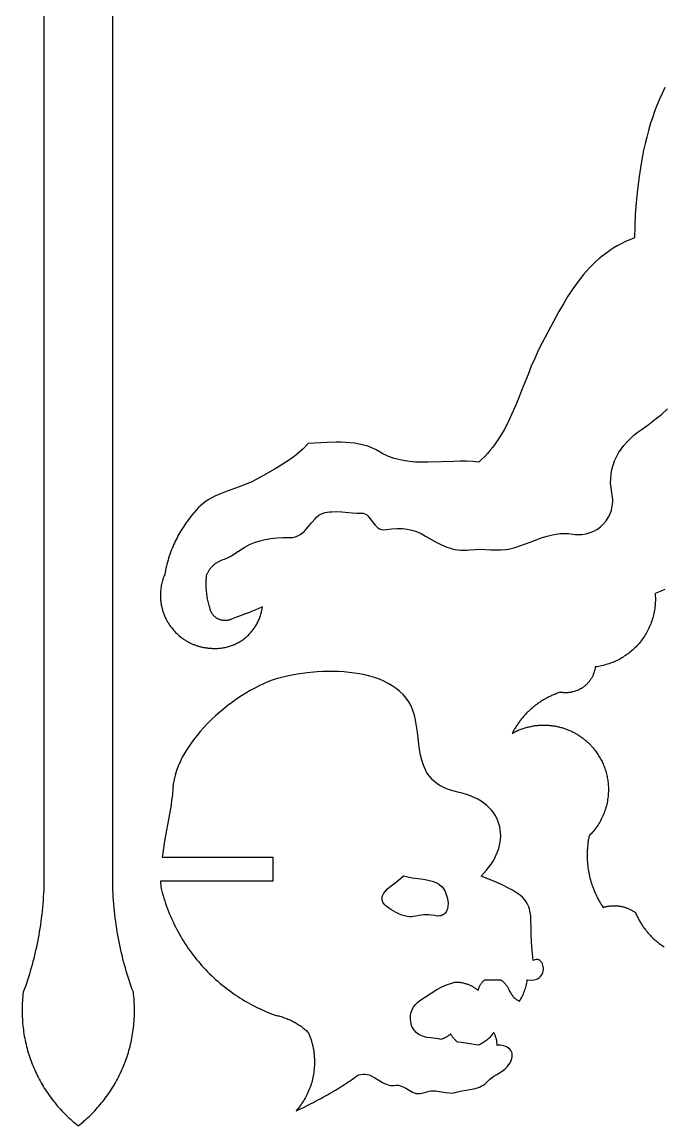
# Model space of a CAD drawing. Extents: x 296 to 476, y 465 to 753.
# Drawn here: x 394.6 to 435.5, y 465.2 to 535.5 of the extents above; entities that cross this region are included whole.
import ezdxf

# ---------------------------------------------------------------- set-up
doc = ezdxf.new("R2010")
doc.units = 0
doc.layers.add('Default_Layer', color=1, linetype='CONTINUOUS')

msp = doc.modelspace()

# ---------------------------------------------------------------- linework, layer by layer
at = {"layer": 'Default_Layer'}
for points in [[(396.017, 565.698), (396.017, 480.515), (396.007, 480.286), (395.995, 480.058), (395.981, 479.831), (395.965, 479.604), (395.946, 479.378), (395.925, 479.154), (395.903, 478.93), (395.878, 478.708), (395.851, 478.486), (395.822, 478.266), (395.791, 478.047), (395.757, 477.829), (395.722, 477.612), (395.685, 477.396), (395.646, 477.182), (395.605, 476.969), (395.562, 476.757), (395.517, 476.546), (395.47, 476.337), (395.422, 476.13), (395.371, 475.923), (395.319, 475.719), (395.265, 475.515), (395.209, 475.314), (395.151, 475.114), (395.092, 474.915), (395.03, 474.718), (394.968, 474.523), (394.903, 474.329), (394.837, 474.138), (394.769, 473.948), (394.699, 473.759), (394.683, 473.628), (394.669, 473.492), (394.657, 473.352), (394.647, 473.208), (394.639, 473.062), (394.633, 472.913), (394.63, 472.763), (394.629, 472.612), (394.63, 472.473), (394.633, 472.334), (394.638, 472.195), (394.645, 472.058), (394.654, 471.92), (394.665, 471.783), (394.678, 471.647), (394.693, 471.511), (394.71, 471.376), (394.728, 471.242), (394.749, 471.108), (394.771, 470.975), (394.796, 470.842), (394.822, 470.71), (394.85, 470.579), (394.88, 470.448), (394.912, 470.318), (394.946, 470.189), (394.981, 470.061), (395.018, 469.933), (395.057, 469.806), (395.098, 469.68), (395.14, 469.554), (395.184, 469.43), (395.23, 469.306), (395.278, 469.183), (395.327, 469.061), (395.378, 468.939), (395.43, 468.819), (395.484, 468.699), (395.54, 468.581), (395.598, 468.463), (395.657, 468.346), (395.717, 468.23), (395.779, 468.115), (395.843, 468.001), (395.908, 467.888), (395.975, 467.775), (396.044, 467.664), (396.114, 467.554), (396.185, 467.445), (396.258, 467.337), (396.332, 467.23), (396.408, 467.124), (396.485, 467.019), (396.564, 466.915), (396.644, 466.813), (396.725, 466.711), (396.808, 466.611), (396.892, 466.511), (396.978, 466.413), (397.065, 466.316), (397.153, 466.221), (397.242, 466.126), (397.333, 466.033), (397.425, 465.941), (397.519, 465.85), (397.613, 465.76), (397.709, 465.672), (397.806, 465.585), (397.905, 465.499), (398.004, 465.415), (398.105, 465.332), (398.207, 465.25), (398.309, 465.332), (398.41, 465.415), (398.509, 465.499), (398.608, 465.585), (398.705, 465.672), (398.801, 465.76), (398.895, 465.85), (398.989, 465.941), (399.081, 466.033), (399.172, 466.126), (399.261, 466.221), (399.349, 466.316), (399.436, 466.413), (399.522, 466.511), (399.606, 466.611), (399.689, 466.711), (399.77, 466.813), (399.85, 466.915), (399.929, 467.019), (400.006, 467.124), (400.082, 467.23), (400.156, 467.337), (400.229, 467.445), (400.3, 467.554), (400.37, 467.664), (400.439, 467.775), (400.506, 467.888), (400.571, 468.001), (400.635, 468.115), (400.697, 468.23), (400.757, 468.346), (400.816, 468.463), (400.874, 468.581), (400.93, 468.699), (400.984, 468.819), (401.036, 468.939), (401.087, 469.061), (401.136, 469.183), (401.184, 469.306), (401.23, 469.43), (401.274, 469.554), (401.316, 469.68), (401.357, 469.806), (401.396, 469.933), (401.433, 470.061), (401.468, 470.189), (401.502, 470.318), (401.534, 470.448), (401.564, 470.579), (401.592, 470.71), (401.618, 470.842), (401.643, 470.975), (401.665, 471.108), (401.686, 471.242), (401.704, 471.376), (401.721, 471.511), (401.736, 471.647), (401.749, 471.783), (401.76, 471.92), (401.769, 472.058), (401.776, 472.195), (401.781, 472.334), (401.784, 472.473), (401.785, 472.612), (401.784, 472.763), (401.781, 472.913), (401.775, 473.062), (401.767, 473.208), (401.757, 473.352), (401.745, 473.492), (401.731, 473.628), (401.715, 473.759), (401.645, 473.948), (401.577, 474.138), (401.511, 474.329), (401.446, 474.523), (401.384, 474.718), (401.322, 474.915), (401.263, 475.114), (401.205, 475.314), (401.149, 475.515), (401.095, 475.719), (401.043, 475.923), (400.992, 476.13), (400.944, 476.337), (400.897, 476.546), (400.852, 476.757), (400.809, 476.969), (400.768, 477.182), (400.729, 477.396), (400.692, 477.612), (400.657, 477.829), (400.623, 478.047), (400.592, 478.266), (400.563, 478.486), (400.536, 478.708), (400.511, 478.93), (400.489, 479.154), (400.468, 479.378), (400.449, 479.604), (400.433, 479.831), (400.419, 480.058), (400.407, 480.286), (400.397, 480.515), (400.397, 480.515), (400.397, 565.698)], [(435.556, 531.373), (435.374, 531.006), (435.204, 530.63), (435.044, 530.246), (434.895, 529.853), (434.756, 529.454), (434.626, 529.049), (434.507, 528.639), (434.397, 528.225), (434.295, 527.808), (434.202, 527.389), (434.041, 526.548), (433.91, 525.708), (433.807, 524.879), (433.728, 524.066), (433.672, 523.277), (433.636, 522.521), (433.617, 521.802), (433.327, 521.69), (433.047, 521.568), (432.777, 521.437), (432.517, 521.296), (432.266, 521.147), (432.025, 520.989), (431.791, 520.822), (431.566, 520.649), (431.349, 520.467), (431.14, 520.279), (430.938, 520.084), (430.742, 519.883), (430.371, 519.464), (430.023, 519.024), (429.695, 518.566), (429.385, 518.094), (429.089, 517.609), (428.806, 517.116), (428.265, 516.115), (427.739, 515.113), (427.495, 514.63), (427.267, 514.134), (427.05, 513.628), (426.842, 513.115), (426.435, 512.082), (426.23, 511.567), (426.019, 511.057), (425.799, 510.555), (425.566, 510.065), (425.316, 509.589), (425.048, 509.13), (424.756, 508.692), (424.6, 508.481), (424.437, 508.277), (424.267, 508.079), (424.088, 507.888), (423.902, 507.705), (423.706, 507.529), (423.321, 507.564), (422.928, 507.58), (422.529, 507.581), (422.125, 507.572), (421.31, 507.539), (420.493, 507.514), (420.087, 507.515), (419.685, 507.531), (419.288, 507.565), (418.897, 507.622), (418.514, 507.707), (418.326, 507.76), (418.141, 507.822), (417.958, 507.893), (417.778, 507.973), (417.601, 508.063), (417.427, 508.164), (417.168, 508.308), (416.904, 508.43), (416.635, 508.531), (416.361, 508.611), (416.082, 508.675), (415.799, 508.722), (415.512, 508.755), (415.222, 508.776), (414.93, 508.786), (414.636, 508.787), (414.042, 508.77), (412.848, 508.705), (412.518, 508.372), (412.181, 508.075), (411.837, 507.807), (411.483, 507.561), (411.12, 507.329), (410.746, 507.104), (409.964, 506.643), (409.585, 506.434), (409.207, 506.255), (408.827, 506.099), (408.447, 505.956), (407.682, 505.678), (407.297, 505.526), (406.909, 505.354), (406.714, 505.255), (406.528, 505.147), (406.349, 505.029), (406.179, 504.903), (406.017, 504.768), (406.017, 504.768), (405.862, 504.625), (405.716, 504.475), (405.577, 504.318), (405.445, 504.154), (405.383, 504.069), (405.306, 503.972), (405.231, 503.874), (405.156, 503.774), (405.083, 503.674), (405.012, 503.572), (404.942, 503.469), (404.874, 503.364), (404.807, 503.258), (404.742, 503.151), (404.678, 503.043), (404.616, 502.934), (404.555, 502.823), (404.496, 502.711), (404.439, 502.598), (404.383, 502.484), (404.329, 502.368), (404.277, 502.252), (404.227, 502.134), (404.178, 502.015), (404.131, 501.895), (404.085, 501.774), (404.042, 501.652), (404, 501.528), (403.96, 501.404), (403.922, 501.278), (403.885, 501.152), (403.851, 501.024), (403.818, 500.895), (403.788, 500.766), (403.759, 500.635), (403.732, 500.503), (403.707, 500.371), (403.676, 500.297), (403.646, 500.221), (403.619, 500.144), (403.593, 500.066), (403.569, 499.986), (403.546, 499.906), (403.526, 499.824), (403.508, 499.741), (403.491, 499.657), (403.477, 499.572), (403.465, 499.486), (403.455, 499.399), (403.447, 499.312), (403.441, 499.224), (403.438, 499.135), (403.436, 499.045), (403.437, 498.982), (403.439, 498.92), (403.442, 498.857), (403.446, 498.795), (403.451, 498.733), (403.457, 498.672), (403.464, 498.611), (403.472, 498.55), (403.482, 498.49), (403.492, 498.43), (403.504, 498.37), (403.516, 498.311), (403.53, 498.252), (403.544, 498.194), (403.56, 498.136), (403.576, 498.079), (403.594, 498.022), (403.612, 497.965), (403.631, 497.909), (403.652, 497.854), (403.673, 497.799), (403.695, 497.744), (403.718, 497.69), (403.742, 497.637), (403.767, 497.584), (403.793, 497.532), (403.819, 497.48), (403.846, 497.429), (403.875, 497.379), (403.904, 497.329), (403.934, 497.28), (403.964, 497.232), (404.021, 497.147), (404.079, 497.064), (404.14, 496.983), (404.203, 496.904), (404.269, 496.826), (404.337, 496.751), (404.406, 496.678), (404.478, 496.607), (404.552, 496.538), (404.628, 496.472), (404.705, 496.408), (404.785, 496.346), (404.866, 496.286), (404.908, 496.257), (404.95, 496.229), (404.992, 496.201), (405.035, 496.174), (405.078, 496.148), (405.121, 496.122), (405.165, 496.097), (405.209, 496.072), (405.254, 496.049), (405.299, 496.025), (405.345, 496.003), (405.391, 495.981), (405.437, 495.96), (405.484, 495.939), (405.531, 495.92), (405.578, 495.901), (405.626, 495.882), (405.674, 495.864), (405.722, 495.847), (405.771, 495.831), (405.82, 495.816), (405.869, 495.801), (405.919, 495.787), (405.969, 495.773), (406.019, 495.761), (406.07, 495.749), (406.12, 495.738), (406.172, 495.727), (406.223, 495.718), (406.275, 495.709), (406.327, 495.701), (406.379, 495.694), (406.432, 495.688), (406.484, 495.682), (406.537, 495.677), (406.59, 495.673), (406.644, 495.67), (406.698, 495.668), (406.753, 495.664), (406.812, 495.661), (406.874, 495.659), (406.937, 495.658), (407.008, 495.659), (407.08, 495.661), (407.151, 495.666), (407.222, 495.671), (407.292, 495.679), (407.361, 495.688), (407.43, 495.698), (407.499, 495.71), (407.567, 495.724), (407.635, 495.739), (407.702, 495.756), (407.768, 495.774), (407.834, 495.794), (407.899, 495.815), (407.963, 495.838), (408.027, 495.861), (408.09, 495.887), (408.152, 495.914), (408.214, 495.942), (408.275, 495.971), (408.335, 496.002), (408.394, 496.034), (408.453, 496.067), (408.51, 496.102), (408.567, 496.137), (408.623, 496.175), (408.678, 496.213), (408.732, 496.252), (408.786, 496.293), (408.838, 496.335), (408.889, 496.378), (408.94, 496.422), (408.989, 496.467), (409.038, 496.513), (409.085, 496.56), (409.132, 496.609), (409.177, 496.658), (409.221, 496.708), (409.264, 496.76), (409.306, 496.812), (409.347, 496.865), (409.387, 496.92), (409.425, 496.975), (409.463, 497.031), (409.499, 497.088), (409.534, 497.145), (409.567, 497.204), (409.6, 497.264), (409.631, 497.324), (409.66, 497.385), (409.689, 497.447), (409.716, 497.509), (409.742, 497.573), (409.766, 497.637), (409.789, 497.701), (409.811, 497.767), (409.831, 497.833), (409.849, 497.899), (409.866, 497.967), (409.882, 498.035), (409.896, 498.103), (409.909, 498.172), (409.92, 498.242), (409.93, 498.312), (409.844, 498.272), (409.753, 498.231), (409.658, 498.189), (409.558, 498.145), (409.453, 498.1), (409.343, 498.054), (409.228, 498.006), (409.109, 497.958), (408.984, 497.908), (408.854, 497.857), (408.58, 497.752), (408.286, 497.642), (407.971, 497.528), (407.924, 497.507), (407.899, 497.497), (407.875, 497.488), (407.849, 497.48), (407.824, 497.472), (407.798, 497.465), (407.771, 497.458), (407.744, 497.452), (407.717, 497.447), (407.69, 497.443), (407.662, 497.44), (407.634, 497.437), (407.606, 497.435), (407.578, 497.434), (407.549, 497.433), (407.516, 497.434), (407.483, 497.435), (407.451, 497.438), (407.418, 497.442), (407.387, 497.446), (407.355, 497.452), (407.324, 497.459), (407.294, 497.466), (407.263, 497.475), (407.234, 497.484), (407.205, 497.495), (407.176, 497.506), (407.148, 497.518), (407.12, 497.531), (407.093, 497.545), (407.067, 497.559), (407.042, 497.574), (407.017, 497.59), (406.993, 497.606), (406.969, 497.623), (406.946, 497.641), (406.923, 497.659), (406.901, 497.678), (406.879, 497.697), (406.858, 497.717), (406.838, 497.738), (406.818, 497.759), (406.799, 497.781), (406.781, 497.803), (406.763, 497.826), (406.746, 497.849), (406.73, 497.873), (406.714, 497.898), (406.699, 497.923), (406.685, 497.948), (406.671, 497.974), (406.658, 498), (406.646, 498.027), (406.635, 498.054), (406.624, 498.082), (406.615, 498.11), (406.606, 498.138), (406.598, 498.167), (406.591, 498.196), (406.584, 498.225), (406.579, 498.255), (406.574, 498.285), (406.57, 498.315), (406.545, 498.397), (406.52, 498.481), (406.498, 498.566), (406.476, 498.652), (406.456, 498.74), (406.438, 498.829), (406.421, 498.919), (406.406, 499.01), (406.393, 499.102), (406.381, 499.195), (406.371, 499.289), (406.363, 499.383), (406.356, 499.478), (406.352, 499.574), (406.349, 499.671), (406.348, 499.768), (406.349, 499.841), (406.35, 499.913), (406.353, 499.984), (406.356, 500.054), (406.361, 500.123), (406.366, 500.19), (406.372, 500.256), (406.379, 500.319), (406.396, 500.362), (406.413, 500.404), (406.432, 500.445), (406.452, 500.486), (406.472, 500.526), (406.494, 500.565), (406.517, 500.603), (406.54, 500.641), (406.565, 500.678), (406.591, 500.715), (406.617, 500.75), (406.645, 500.785), (406.673, 500.819), (406.703, 500.852), (406.733, 500.885), (406.764, 500.916), (406.796, 500.947), (406.829, 500.977), (406.862, 501.006), (406.897, 501.034), (406.932, 501.061), (406.968, 501.087), (407.004, 501.112), (407.042, 501.137), (407.08, 501.16), (407.119, 501.182), (407.159, 501.203), (407.199, 501.224), (407.24, 501.243), (407.281, 501.261), (407.323, 501.278), (407.366, 501.294), (407.52, 501.348), (407.671, 501.412), (407.963, 501.566), (408.247, 501.742), (408.801, 502.106), (408.95, 502.193), (409.103, 502.273), (409.422, 502.41), (409.758, 502.519), (410.109, 502.603), (410.475, 502.662), (410.854, 502.701), (411.244, 502.719), (411.646, 502.72), (411.841, 502.732), (412.019, 502.771), (412.183, 502.835), (412.333, 502.919), (412.472, 503.021), (412.601, 503.137), (412.724, 503.263), (412.84, 503.395), (413.064, 503.667), (413.288, 503.923), (413.405, 504.037), (413.528, 504.137), (413.657, 504.218), (413.797, 504.279), (413.925, 504.315), (414.061, 504.341), (414.205, 504.359), (414.355, 504.369), (414.668, 504.37), (414.994, 504.353), (415.645, 504.3), (415.954, 504.281), (416.24, 504.279), (416.354, 504.269), (416.457, 504.235), (416.55, 504.179), (416.635, 504.106), (416.714, 504.019), (416.79, 503.923), (416.94, 503.715), (417.099, 503.511), (417.188, 503.42), (417.286, 503.342), (417.394, 503.28), (417.516, 503.237), (417.652, 503.218), (417.805, 503.226), (418.173, 503.271), (418.518, 503.293), (418.841, 503.291), (419.15, 503.261), (419.447, 503.201), (419.738, 503.109), (420.027, 502.981), (420.319, 502.816), (420.653, 502.611), (420.988, 502.422), (421.325, 502.255), (421.667, 502.115), (421.841, 502.057), (422.016, 502.008), (422.195, 501.969), (422.376, 501.939), (422.56, 501.921), (422.747, 501.915), (422.938, 501.921), (423.133, 501.94), (423.47, 501.968), (423.802, 501.971), (424.132, 501.959), (424.459, 501.942), (424.785, 501.929), (425.11, 501.932), (425.435, 501.958), (425.597, 501.984), (425.76, 502.02), (426.012, 502.089), (426.258, 502.167), (426.737, 502.341), (427.206, 502.522), (427.673, 502.695), (427.909, 502.772), (428.147, 502.841), (428.389, 502.898), (428.637, 502.943), (428.89, 502.971), (429.15, 502.982), (429.418, 502.973), (429.696, 502.942), (429.842, 502.925), (429.986, 502.916), (430.128, 502.915), (430.267, 502.924), (430.536, 502.964), (430.792, 503.035), (431.033, 503.135), (431.258, 503.261), (431.463, 503.412), (431.649, 503.586), (431.812, 503.781), (431.951, 503.994), (432.064, 504.225), (432.15, 504.471), (432.206, 504.73), (432.231, 505), (432.231, 505.138), (432.223, 505.279), (432.206, 505.421), (432.18, 505.565), (432.127, 505.879), (432.102, 506.186), (432.104, 506.485), (432.131, 506.776), (432.182, 507.059), (432.257, 507.334), (432.354, 507.6), (432.473, 507.857), (432.611, 508.106), (432.767, 508.346), (432.942, 508.577), (433.133, 508.798), (433.339, 509.01), (433.559, 509.212), (433.793, 509.404), (434.038, 509.586), (434.487, 509.908), (434.919, 510.231), (435.33, 510.563), (435.72, 510.909)], [(435.545, 499.414), (435.445, 499.367), (435.345, 499.321), (435.244, 499.278), (435.141, 499.236), (435.038, 499.196), (434.934, 499.158), (434.94, 499.074), (434.945, 498.986), (434.948, 498.894), (434.949, 498.8), (434.947, 498.696), (434.944, 498.593), (434.938, 498.49), (434.93, 498.389), (434.919, 498.288), (434.906, 498.187), (434.891, 498.088), (434.873, 497.989), (434.853, 497.891), (434.832, 497.793), (434.807, 497.697), (434.781, 497.601), (434.753, 497.506), (434.723, 497.413), (434.69, 497.32), (434.656, 497.228), (434.619, 497.137), (434.581, 497.047), (434.54, 496.958), (434.498, 496.871), (434.453, 496.784), (434.407, 496.698), (434.359, 496.614), (434.309, 496.531), (434.258, 496.449), (434.204, 496.368), (434.149, 496.289), (434.092, 496.211), (434.034, 496.134), (433.974, 496.058), (433.912, 495.984), (433.848, 495.911), (433.783, 495.84), (433.717, 495.77), (433.648, 495.702), (433.579, 495.635), (433.508, 495.57), (433.435, 495.506), (433.361, 495.444), (433.286, 495.383), (433.209, 495.324), (433.131, 495.267), (433.051, 495.212), (432.97, 495.158), (432.888, 495.106), (432.805, 495.055), (432.721, 495.007), (432.635, 494.96), (432.548, 494.915), (432.46, 494.872), (432.371, 494.831), (432.281, 494.792), (432.189, 494.755), (432.097, 494.72), (432.004, 494.687), (431.91, 494.656), (431.814, 494.627), (431.718, 494.6), (431.621, 494.575), (431.523, 494.552), (431.425, 494.532), (431.325, 494.514), (431.225, 494.498), (431.124, 494.484), (431.116, 494.434), (431.108, 494.385), (431.098, 494.336), (431.087, 494.288), (431.075, 494.24), (431.062, 494.193), (431.048, 494.146), (431.032, 494.1), (431.016, 494.055), (430.998, 494.01), (430.979, 493.965), (430.959, 493.921), (430.938, 493.878), (430.916, 493.836), (430.893, 493.794), (430.869, 493.753), (430.844, 493.712), (430.818, 493.672), (430.791, 493.633), (430.763, 493.595), (430.734, 493.557), (430.704, 493.52), (430.673, 493.484), (430.642, 493.449), (430.609, 493.414), (430.576, 493.38), (430.542, 493.347), (430.507, 493.315), (430.471, 493.284), (430.434, 493.253), (430.397, 493.224), (430.359, 493.195), (430.3, 493.154), (430.24, 493.115), (430.178, 493.078), (430.114, 493.044), (430.049, 493.012), (429.983, 492.983), (429.915, 492.955), (429.845, 492.931), (429.775, 492.909), (429.703, 492.89), (429.63, 492.874), (429.593, 492.866), (429.556, 492.86), (429.518, 492.854), (429.48, 492.849), (429.442, 492.845), (429.404, 492.842), (429.366, 492.839), (429.327, 492.837), (429.289, 492.836), (429.25, 492.835), (429.203, 492.836), (429.157, 492.838), (429.111, 492.84), (429.066, 492.844), (429.022, 492.849), (428.978, 492.855), (428.936, 492.861), (428.896, 492.869), (428.833, 492.848), (428.77, 492.826), (428.708, 492.804), (428.646, 492.78), (428.585, 492.756), (428.524, 492.732), (428.464, 492.707), (428.403, 492.681), (428.344, 492.654), (428.285, 492.626), (428.226, 492.598), (428.167, 492.57), (428.109, 492.54), (428.052, 492.51), (427.995, 492.479), (427.938, 492.448), (427.882, 492.416), (427.826, 492.383), (427.771, 492.35), (427.716, 492.316), (427.662, 492.281), (427.608, 492.246), (427.555, 492.21), (427.502, 492.174), (427.45, 492.137), (427.398, 492.099), (427.346, 492.06), (427.296, 492.022), (427.245, 491.982), (427.195, 491.942), (427.146, 491.901), (427.097, 491.86), (427.049, 491.818), (427.001, 491.775), (426.954, 491.732), (426.907, 491.688), (426.861, 491.644), (426.815, 491.599), (426.77, 491.554), (426.726, 491.508), (426.682, 491.462), (426.638, 491.415), (426.595, 491.367), (426.553, 491.319), (426.511, 491.27), (426.47, 491.221), (426.43, 491.172), (426.39, 491.121), (426.35, 491.071), (426.312, 491.02), (426.273, 490.968), (426.236, 490.916), (426.199, 490.863), (426.162, 490.81), (426.127, 490.756), (426.091, 490.702), (426.057, 490.647), (426.023, 490.592), (425.99, 490.536), (425.957, 490.48), (425.925, 490.424), (425.894, 490.367), (425.863, 490.309), (425.833, 490.251), (425.887, 490.282), (425.943, 490.312), (425.999, 490.341), (426.055, 490.369), (426.112, 490.396), (426.17, 490.423), (426.229, 490.448), (426.288, 490.473), (426.347, 490.497), (426.407, 490.52), (426.468, 490.542), (426.529, 490.563), (426.591, 490.583), (426.653, 490.603), (426.716, 490.621), (426.779, 490.638), (426.843, 490.655), (426.907, 490.67), (426.971, 490.685), (427.036, 490.698), (427.102, 490.711), (427.168, 490.722), (427.234, 490.732), (427.3, 490.742), (427.367, 490.75), (427.435, 490.757), (427.502, 490.763), (427.57, 490.768), (427.639, 490.772), (427.707, 490.775), (427.776, 490.777), (427.845, 490.777), (427.908, 490.777), (427.97, 490.775), (428.033, 490.773), (428.095, 490.77), (428.156, 490.766), (428.218, 490.761), (428.279, 490.755), (428.34, 490.748), (428.401, 490.74), (428.461, 490.732), (428.521, 490.722), (428.581, 490.712), (428.641, 490.7), (428.7, 490.688), (428.759, 490.675), (428.817, 490.662), (428.876, 490.647), (428.934, 490.632), (428.991, 490.615), (429.048, 490.598), (429.105, 490.58), (429.162, 490.562), (429.218, 490.542), (429.274, 490.522), (429.329, 490.501), (429.385, 490.479), (429.439, 490.457), (429.494, 490.433), (429.547, 490.409), (429.601, 490.384), (429.654, 490.359), (429.707, 490.332), (429.759, 490.305), (429.811, 490.277), (429.862, 490.249), (429.913, 490.22), (429.964, 490.19), (430.014, 490.159), (430.063, 490.128), (430.112, 490.096), (430.161, 490.063), (430.209, 490.029), (430.257, 489.995), (430.304, 489.961), (430.35, 489.925), (430.397, 489.889), (430.442, 489.852), (430.487, 489.815), (430.532, 489.777), (430.576, 489.739), (430.619, 489.699), (430.662, 489.66), (430.705, 489.619), (430.747, 489.578), (430.788, 489.537), (430.829, 489.494), (430.869, 489.452), (430.908, 489.408), (430.947, 489.364), (430.985, 489.32), (431.023, 489.275), (431.06, 489.229), (431.097, 489.183), (431.133, 489.136), (431.18, 489.072), (431.227, 489.007), (431.272, 488.941), (431.316, 488.873), (431.359, 488.805), (431.4, 488.736), (431.441, 488.666), (431.479, 488.595), (431.517, 488.523), (431.553, 488.45), (431.587, 488.376), (431.621, 488.301), (431.652, 488.226), (431.683, 488.15), (431.712, 488.073), (431.739, 487.995), (431.765, 487.917), (431.789, 487.837), (431.812, 487.758), (431.833, 487.677), (431.853, 487.596), (431.871, 487.514), (431.887, 487.431), (431.902, 487.348), (431.915, 487.265), (431.927, 487.18), (431.936, 487.095), (431.944, 487.01), (431.951, 486.924), (431.955, 486.838), (431.958, 486.751), (431.959, 486.664), (431.957, 486.557), (431.953, 486.45), (431.947, 486.345), (431.937, 486.24), (431.925, 486.136), (431.91, 486.032), (431.893, 485.93), (431.874, 485.828), (431.852, 485.727), (431.827, 485.627), (431.8, 485.528), (431.771, 485.431), (431.739, 485.334), (431.705, 485.238), (431.668, 485.143), (431.63, 485.05), (431.589, 484.957), (431.546, 484.866), (431.501, 484.776), (431.454, 484.688), (431.404, 484.6), (431.353, 484.514), (431.3, 484.43), (431.244, 484.347), (431.187, 484.265), (431.128, 484.185), (431.066, 484.106), (431.003, 484.028), (430.939, 483.953), (430.872, 483.879), (430.804, 483.806), (430.734, 483.735), (430.719, 483.665), (430.704, 483.594), (430.691, 483.521), (430.679, 483.447), (430.667, 483.372), (430.656, 483.297), (430.647, 483.22), (430.638, 483.142), (430.63, 483.064), (430.623, 482.985), (430.617, 482.905), (430.613, 482.825), (430.609, 482.744), (430.606, 482.663), (430.604, 482.582), (430.604, 482.5), (430.605, 482.384), (430.608, 482.268), (430.614, 482.153), (430.622, 482.038), (430.631, 481.924), (430.643, 481.811), (430.657, 481.698), (430.673, 481.586), (430.692, 481.475), (430.712, 481.364), (430.734, 481.255), (430.758, 481.146), (430.784, 481.038), (430.813, 480.93), (430.843, 480.824), (430.875, 480.718), (430.908, 480.614), (430.944, 480.51), (430.982, 480.407), (431.021, 480.305), (431.062, 480.204), (431.105, 480.105), (431.149, 480.006), (431.196, 479.908), (431.244, 479.812), (431.293, 479.716), (431.344, 479.622), (431.397, 479.529), (431.452, 479.437), (431.508, 479.346), (431.566, 479.257), (431.625, 479.169), (431.664, 479.181), (431.704, 479.193), (431.745, 479.203), (431.786, 479.214), (431.828, 479.223), (431.871, 479.232), (431.914, 479.24), (431.958, 479.247), (432.002, 479.253), (432.046, 479.259), (432.091, 479.264), (432.137, 479.268), (432.182, 479.271), (432.228, 479.273), (432.274, 479.274), (432.321, 479.275), (432.369, 479.274), (432.417, 479.273), (432.464, 479.271), (432.511, 479.267), (432.558, 479.263), (432.605, 479.258), (432.651, 479.252), (432.697, 479.245), (432.743, 479.237), (432.788, 479.228), (432.833, 479.219), (432.878, 479.208), (432.922, 479.197), (432.966, 479.185), (433.01, 479.172), (433.053, 479.158), (433.096, 479.143), (433.139, 479.128), (433.181, 479.112), (433.223, 479.095), (433.264, 479.077), (433.304, 479.059), (433.345, 479.039), (433.385, 479.019), (433.424, 478.999), (433.463, 478.977), (433.501, 478.955), (433.539, 478.932), (433.576, 478.909), (433.613, 478.885), (433.65, 478.86), (433.685, 478.834), (433.71, 478.776), (433.736, 478.717), (433.762, 478.659), (433.789, 478.602), (433.817, 478.545), (433.845, 478.488), (433.874, 478.432), (433.904, 478.376), (433.935, 478.321), (433.966, 478.266), (433.998, 478.212), (434.03, 478.158), (434.064, 478.105), (434.097, 478.052), (434.132, 478), (434.167, 477.948), (434.203, 477.897), (434.239, 477.846), (434.277, 477.796), (434.314, 477.746), (434.353, 477.697), (434.392, 477.649), (434.431, 477.601), (434.472, 477.553), (434.512, 477.506), (434.554, 477.46), (434.596, 477.414), (434.638, 477.369), (434.682, 477.324), (434.725, 477.28), (434.77, 477.236), (434.815, 477.193), (434.86, 477.151), (434.906, 477.109), (434.953, 477.068), (435, 477.028), (435.048, 476.988), (435.096, 476.948), (435.145, 476.91), (435.194, 476.872), (435.244, 476.834), (435.295, 476.798), (435.346, 476.762), (435.397, 476.726), (435.449, 476.691), (435.501, 476.657)]]:
    msp.add_lwpolyline(points, dxfattribs=at)
for points in [[(416.059, 468.51), (416.336, 468.548), (416.468, 468.549), (416.598, 468.53), (416.726, 468.494), (416.851, 468.445), (417.098, 468.316), (417.341, 468.167), (417.582, 468.02), (417.702, 467.955), (417.822, 467.9), (417.943, 467.857), (418.065, 467.829), (418.188, 467.819), (418.312, 467.83), (418.453, 467.845), (418.585, 467.837), (418.709, 467.812), (418.828, 467.771), (418.942, 467.719), (419.052, 467.659), (419.267, 467.529), (419.484, 467.408), (419.597, 467.36), (419.714, 467.324), (419.837, 467.305), (419.967, 467.305), (420.106, 467.328), (420.254, 467.378), (420.401, 467.431), (420.544, 467.465), (420.682, 467.484), (420.816, 467.489), (420.947, 467.483), (421.076, 467.469), (421.329, 467.425), (421.581, 467.378), (421.835, 467.347), (421.964, 467.344), (422.097, 467.352), (422.232, 467.375), (422.371, 467.413), (422.636, 467.487), (422.893, 467.535), (423.144, 467.573), (423.388, 467.615), (423.626, 467.677), (423.744, 467.72), (423.86, 467.773), (423.975, 467.838), (424.089, 467.918), (424.201, 468.014), (424.313, 468.127), (424.402, 468.219), (424.49, 468.297), (424.668, 468.427), (424.845, 468.532), (425.021, 468.63), (425.195, 468.737), (425.365, 468.87), (425.449, 468.951), (425.532, 469.044), (425.614, 469.152), (425.695, 469.277), (425.764, 469.41), (425.81, 469.536), (425.835, 469.656), (425.84, 469.769), (425.825, 469.874), (425.793, 469.971), (425.745, 470.059), (425.682, 470.138), (425.606, 470.207), (425.517, 470.266), (425.417, 470.314), (425.307, 470.351), (425.189, 470.376), (425.064, 470.389), (424.934, 470.389), (424.867, 470.382), (424.868, 470.442), (424.867, 470.494), (424.864, 470.545), (424.86, 470.596), (424.853, 470.646), (424.845, 470.696), (424.835, 470.745), (424.823, 470.794), (424.81, 470.841), (424.795, 470.888), (424.779, 470.934), (424.761, 470.979), (424.741, 471.024), (424.721, 471.067), (424.698, 471.109), (424.675, 471.151), (424.65, 471.191), (424.604, 471.125), (424.556, 471.062), (424.506, 471), (424.453, 470.94), (424.399, 470.882), (424.343, 470.826), (424.285, 470.772), (424.224, 470.721), (424.162, 470.671), (424.098, 470.624), (424.032, 470.579), (423.965, 470.536), (423.895, 470.495), (423.824, 470.457), (423.751, 470.421), (423.676, 470.388), (423.146, 470.475), (422.874, 470.52), (422.591, 470.559), (422.343, 470.594), (422.312, 470.622), (422.281, 470.65), (422.251, 470.679), (422.221, 470.709), (422.192, 470.739), (422.164, 470.77), (422.136, 470.801), (422.108, 470.833), (422.082, 470.865), (422.055, 470.898), (422.03, 470.932), (422.005, 470.966), (421.98, 471.001), (421.956, 471.037), (421.933, 471.073), (421.91, 471.11), (421.878, 471.082), (421.845, 471.054), (421.811, 471.027), (421.776, 471.001), (421.741, 470.976), (421.705, 470.952), (421.668, 470.928), (421.63, 470.906), (421.592, 470.884), (421.552, 470.863), (421.512, 470.844), (421.471, 470.825), (421.43, 470.807), (421.387, 470.79), (421.344, 470.774), (421.3, 470.76), (421.134, 470.786), (420.629, 470.852), (420.399, 470.887), (420.182, 470.946), (419.983, 471.029), (419.891, 471.08), (419.805, 471.138), (419.724, 471.204), (419.651, 471.277), (419.584, 471.357), (419.525, 471.446), (419.474, 471.542), (419.432, 471.647), (419.398, 471.761), (419.373, 471.883), (419.353, 472.098), (419.363, 472.298), (419.399, 472.484), (419.463, 472.657), (419.552, 472.817), (419.665, 472.965), (419.801, 473.102), (419.959, 473.229), (420.312, 473.477), (420.669, 473.712), (421.033, 473.928), (421.404, 474.119), (421.786, 474.282), (421.981, 474.35), (422.179, 474.41), (422.229, 474.411), (422.28, 474.41), (422.332, 474.408), (422.383, 474.405), (422.433, 474.401), (422.483, 474.396), (422.533, 474.39), (422.583, 474.382), (422.632, 474.374), (422.681, 474.364), (422.729, 474.354), (422.777, 474.342), (422.825, 474.329), (422.872, 474.315), (422.919, 474.301), (422.965, 474.285), (423.011, 474.268), (423.056, 474.251), (423.101, 474.232), (423.145, 474.212), (423.189, 474.192), (423.232, 474.17), (423.275, 474.148), (423.317, 474.125), (423.358, 474.101), (423.399, 474.076), (423.439, 474.05), (423.479, 474.023), (423.518, 473.996), (423.556, 473.967), (423.594, 473.938), (423.631, 473.908), (423.668, 473.878), (423.679, 473.93), (423.693, 473.981), (423.709, 474.032), (423.727, 474.081), (423.748, 474.129), (423.77, 474.175), (423.795, 474.221), (423.822, 474.265), (423.85, 474.307), (423.881, 474.348), (423.913, 474.388), (423.947, 474.426), (423.983, 474.463), (424.02, 474.497), (424.059, 474.531), (424.099, 474.562), (424.602, 474.561), (425.095, 474.559), (425.14, 474.528), (425.185, 474.495), (425.227, 474.46), (425.269, 474.424), (425.309, 474.387), (425.347, 474.348), (425.384, 474.307), (425.419, 474.266), (425.453, 474.222), (425.486, 474.178), (425.516, 474.132), (425.545, 474.085), (425.573, 474.037), (425.598, 473.987), (425.622, 473.936), (425.645, 473.884), (425.669, 473.827), (425.696, 473.772), (425.725, 473.718), (425.757, 473.666), (425.791, 473.616), (425.827, 473.568), (425.865, 473.521), (425.905, 473.476), (425.947, 473.433), (425.991, 473.392), (426.037, 473.353), (426.085, 473.316), (426.135, 473.282), (426.186, 473.249), (426.239, 473.219), (426.294, 473.191), (426.34, 473.264), (426.385, 473.339), (426.428, 473.415), (426.47, 473.494), (426.509, 473.573), (426.546, 473.655), (426.581, 473.738), (426.614, 473.822), (426.645, 473.908), (426.673, 473.995), (426.7, 474.084), (426.724, 474.174), (426.746, 474.265), (426.765, 474.358), (426.782, 474.451), (426.796, 474.547), (426.815, 474.545), (427.025, 474.539), (427.225, 474.554), (427.319, 474.573), (427.409, 474.602), (427.493, 474.642), (427.571, 474.694), (427.642, 474.76), (427.705, 474.841), (427.75, 474.922), (427.784, 475.012), (427.806, 475.106), (427.816, 475.204), (427.816, 475.303), (427.805, 475.4), (427.784, 475.493), (427.752, 475.58), (427.71, 475.659), (427.659, 475.727), (427.598, 475.782), (427.528, 475.822), (427.448, 475.845), (427.36, 475.847), (427.264, 475.827), (427.159, 475.783), (427.097, 476.414), (427.063, 476.973), (427.047, 477.467), (427.04, 477.904), (427.03, 478.289), (427.009, 478.63), (426.964, 478.935), (426.93, 479.075), (426.887, 479.209), (426.832, 479.337), (426.766, 479.46), (426.686, 479.58), (426.592, 479.696), (426.482, 479.809), (426.355, 479.922), (426.209, 480.034), (426.043, 480.146), (425.857, 480.259), (425.648, 480.375), (425.158, 480.616), (424.563, 480.876), (423.854, 481.161), (424.033, 481.344), (424.199, 481.531), (424.351, 481.721), (424.49, 481.916), (424.615, 482.112), (424.725, 482.312), (424.822, 482.512), (424.904, 482.714), (424.972, 482.917), (425.026, 483.12), (425.065, 483.322), (425.09, 483.523), (425.1, 483.723), (425.095, 483.921), (425.075, 484.116), (425.04, 484.307), (424.99, 484.496), (424.925, 484.68), (424.845, 484.859), (424.75, 485.033), (424.638, 485.201), (424.512, 485.362), (424.369, 485.517), (424.211, 485.664), (424.037, 485.804), (423.847, 485.935), (423.641, 486.056), (423.419, 486.168), (423.18, 486.27), (422.925, 486.361), (422.654, 486.441), (422.366, 486.51), (422.131, 486.565), (421.912, 486.628), (421.708, 486.699), (421.519, 486.777), (421.345, 486.863), (421.184, 486.956), (421.036, 487.056), (420.9, 487.162), (420.777, 487.275), (420.664, 487.394), (420.561, 487.518), (420.469, 487.649), (420.385, 487.785), (420.31, 487.926), (420.243, 488.072), (420.183, 488.223), (420.083, 488.538), (420.003, 488.869), (419.94, 489.214), (419.887, 489.572), (419.794, 490.317), (419.743, 490.701), (419.683, 491.09), (419.612, 491.413), (419.515, 491.715), (419.392, 491.996), (419.245, 492.257), (419.075, 492.498), (418.885, 492.721), (418.674, 492.925), (418.446, 493.112), (418.2, 493.282), (417.939, 493.434), (417.663, 493.571), (417.375, 493.693), (417.075, 493.8), (416.765, 493.892), (416.447, 493.971), (416.121, 494.037), (415.79, 494.091), (415.454, 494.132), (415.115, 494.163), (414.774, 494.182), (414.433, 494.192), (414.094, 494.192), (413.756, 494.183), (413.423, 494.166), (412.773, 494.108), (412.156, 494.024), (411.582, 493.919), (411.063, 493.796), (410.805, 493.721), (410.541, 493.631), (410.272, 493.527), (409.998, 493.41), (409.72, 493.279), (409.44, 493.135), (409.158, 492.979), (408.875, 492.812), (408.592, 492.634), (408.31, 492.445), (408.03, 492.246), (407.753, 492.038), (407.48, 491.821), (407.211, 491.596), (406.948, 491.363), (406.692, 491.123), (406.442, 490.876), (406.202, 490.623), (405.97, 490.364), (405.749, 490.101), (405.539, 489.833), (405.341, 489.561), (405.156, 489.285), (404.985, 489.007), (404.828, 488.726), (404.688, 488.443), (404.564, 488.16), (404.457, 487.875), (404.369, 487.59), (404.301, 487.306), (404.253, 487.023), (404.226, 486.741), (404.195, 486.356), (404.149, 485.957), (404.09, 485.545), (404.021, 485.123), (403.706, 483.378), (403.567, 482.504), (403.551, 482.376), (410.601, 482.376), (410.601, 480.84), (403.447, 480.84), (403.467, 480.466), (403.511, 480.288), (403.558, 480.111), (403.607, 479.935), (403.659, 479.761), (403.713, 479.587), (403.77, 479.415), (403.83, 479.245), (403.892, 479.075), (403.956, 478.907), (404.023, 478.74), (404.093, 478.575), (404.165, 478.411), (404.239, 478.248), (404.316, 478.087), (404.395, 477.927), (404.476, 477.769), (404.56, 477.612), (404.646, 477.457), (404.735, 477.303), (404.825, 477.151), (404.918, 477.001), (405.013, 476.852), (405.111, 476.704), (405.21, 476.558), (405.312, 476.414), (405.416, 476.272), (405.522, 476.131), (405.63, 475.992), (405.74, 475.855), (405.852, 475.719), (405.966, 475.585), (406.082, 475.454), (406.201, 475.323), (406.321, 475.195), (406.443, 475.069), (406.567, 474.944), (406.693, 474.821), (406.821, 474.701), (406.951, 474.582), (407.083, 474.465), (407.216, 474.35), (407.351, 474.238), (407.488, 474.127), (407.627, 474.018), (407.768, 473.911), (407.91, 473.807), (408.054, 473.704), (408.2, 473.604), (408.347, 473.506), (408.496, 473.41), (408.647, 473.316), (408.799, 473.224), (408.953, 473.135), (409.108, 473.048), (409.265, 472.963), (409.424, 472.88), (409.583, 472.8), (409.745, 472.722), (409.908, 472.646), (410.072, 472.573), (410.238, 472.503), (410.405, 472.434), (410.573, 472.368), (410.743, 472.305), (410.819, 472.288), (410.895, 472.271), (410.97, 472.252), (411.045, 472.232), (411.119, 472.21), (411.192, 472.188), (411.265, 472.164), (411.336, 472.139), (411.408, 472.113), (411.478, 472.086), (411.548, 472.058), (411.617, 472.028), (411.685, 471.998), (411.753, 471.966), (411.82, 471.934), (411.886, 471.9), (411.951, 471.865), (412.016, 471.829), (412.08, 471.793), (412.143, 471.755), (412.206, 471.716), (412.267, 471.676), (412.328, 471.635), (412.388, 471.593), (412.447, 471.55), (412.506, 471.507), (412.563, 471.462), (412.62, 471.416), (412.676, 471.37), (412.731, 471.322), (412.785, 471.274), (412.839, 471.224), (412.862, 471.171), (412.886, 471.118), (412.908, 471.064), (412.93, 471.009), (412.951, 470.954), (412.972, 470.899), (412.992, 470.843), (413.011, 470.786), (413.029, 470.729), (413.047, 470.672), (413.064, 470.614), (413.081, 470.556), (413.096, 470.497), (413.111, 470.438), (413.125, 470.378), (413.139, 470.318), (413.151, 470.258), (413.163, 470.197), (413.174, 470.136), (413.185, 470.075), (413.194, 470.013), (413.203, 469.951), (413.211, 469.888), (413.218, 469.826), (413.225, 469.763), (413.23, 469.699), (413.235, 469.636), (413.239, 469.572), (413.242, 469.508), (413.244, 469.444), (413.245, 469.379), (413.246, 469.314), (413.245, 469.203), (413.241, 469.092), (413.234, 468.982), (413.225, 468.872), (413.214, 468.763), (413.2, 468.655), (413.184, 468.548), (413.165, 468.442), (413.144, 468.336), (413.12, 468.231), (413.094, 468.128), (413.066, 468.025), (413.036, 467.923), (413.003, 467.822), (412.968, 467.722), (412.932, 467.623), (412.892, 467.526), (412.851, 467.429), (412.808, 467.334), (412.763, 467.239), (412.715, 467.146), (412.666, 467.054), (412.615, 466.964), (412.561, 466.875), (412.506, 466.787), (412.449, 466.7), (412.39, 466.615), (412.33, 466.531), (412.267, 466.449), (412.203, 466.368), (412.137, 466.288), (412.069, 466.211), (412.212, 466.276), (412.353, 466.342), (412.493, 466.409), (412.632, 466.476), (412.77, 466.543), (412.906, 466.611), (413.041, 466.679), (413.175, 466.747), (413.308, 466.816), (413.44, 466.886), (413.57, 466.955), (413.699, 467.025), (413.827, 467.096), (413.954, 467.167), (414.08, 467.238), (414.205, 467.31), (414.329, 467.382), (414.451, 467.454), (414.573, 467.527), (414.693, 467.6), (414.812, 467.674), (414.931, 467.748), (415.048, 467.822), (415.164, 467.897), (415.279, 467.972), (415.394, 468.048), (415.507, 468.124), (415.619, 468.2), (415.731, 468.277), (415.841, 468.354), (415.95, 468.432), (416.059, 468.51)], [(418.751, 481.027), (418.92, 481.171), (419.183, 481.105), (419.455, 481.056), (420.012, 480.982), (420.29, 480.941), (420.561, 480.886), (420.823, 480.81), (420.949, 480.762), (421.07, 480.705), (421.144, 480.663), (421.214, 480.612), (421.344, 480.489), (421.459, 480.341), (421.557, 480.174), (421.636, 479.993), (421.696, 479.803), (421.735, 479.611), (421.75, 479.421), (421.742, 479.238), (421.708, 479.07), (421.68, 478.992), (421.646, 478.92), (421.605, 478.854), (421.556, 478.795), (421.5, 478.743), (421.435, 478.699), (421.363, 478.664), (421.283, 478.638), (421.195, 478.623), (421.098, 478.618), (420.992, 478.625), (420.877, 478.644), (420.677, 478.679), (420.497, 478.696), (420.334, 478.699), (420.185, 478.689), (419.918, 478.648), (419.671, 478.6), (419.547, 478.582), (419.42, 478.571), (419.285, 478.572), (419.139, 478.588), (418.981, 478.621), (418.806, 478.675), (418.612, 478.753), (418.395, 478.86), (418.098, 479.032), (417.871, 479.197), (417.782, 479.277), (417.708, 479.355), (417.649, 479.432), (417.604, 479.508), (417.572, 479.582), (417.553, 479.655), (417.545, 479.728), (417.549, 479.799), (417.563, 479.869), (417.588, 479.939), (417.663, 480.076), (417.769, 480.211), (417.901, 480.345), (418.053, 480.479), (418.22, 480.613), (418.574, 480.886), (418.751, 481.027)]]:
    msp.add_lwpolyline(points, close=True, dxfattribs=at)

doc.saveas('drawing.dxf')
